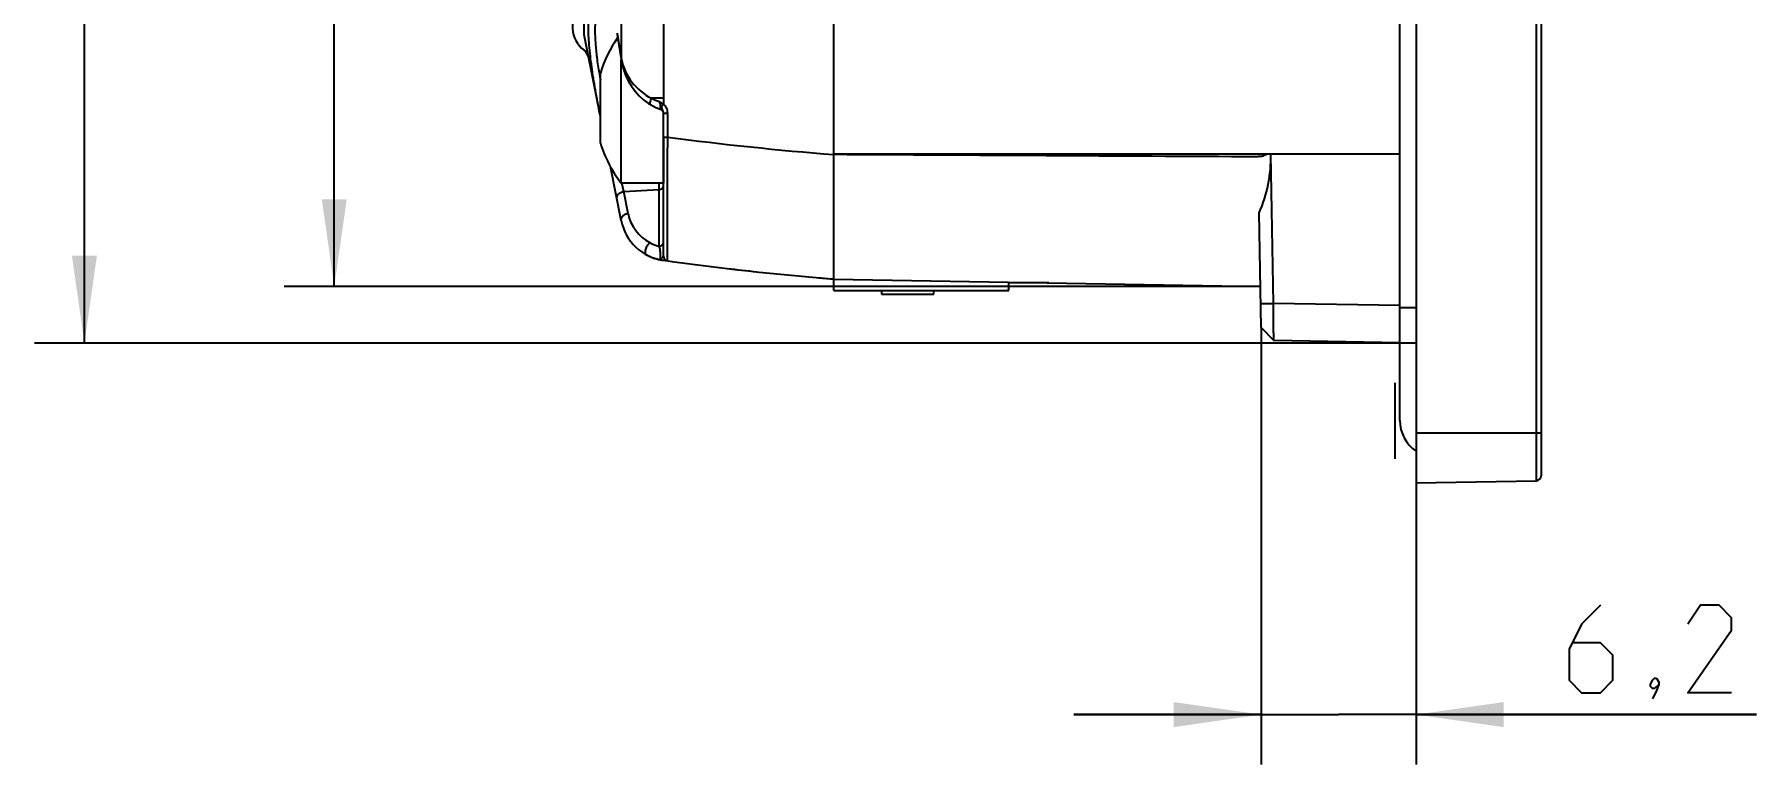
# Model space of a CAD drawing. Header units: millimetres. Extents: x 0 to 594, y 0 to 420.
# Drawn here: x 279.4 to 348.3, y 158 to 187.2 of the extents above; entities that cross this region are included whole.
import ezdxf

# ---------------------------------------------------------------- set-up
doc = ezdxf.new("R2010")
doc.units = ezdxf.units.MM
doc.header["$LTSCALE"] = 32.67
doc.layers.get('0').update_dxf_attribs({"linetype": 'CONTINUOUS'})
for name, color, linetype in [('AUSFORMSCHRAEGEN', 7, 'CONTINUOUS'), ('FASEN', 7, 'CONTINUOUS'), ('KURVEN', 7, 'CONTINUOUS'), ('RUNDUNGEN', 7, 'CONTINUOUS'), ('ZEICHNUNGSBEMASSUNGEN', 7, 'CONTINUOUS')]:
    doc.layers.add(name, color=color, linetype=linetype)
doc.styles.get("Standard").update_dxf_attribs({"font": 'txt', "width": 0.7})
doc.dimstyles.new('DIMSTYLE_2', dxfattribs={"dimtxt": 3.5, "dimasz": 3.5, "dimexe": 2, "dimexo": 0, "dimgap": 0.875, "dimtad": 1, "dimdec": 1, "dimtxsty": 'STANDARD', "dimblk": '_FILLED', "dimblk1": '_FILLED', "dimblk2": '_FILLED', "dimcen": 0.09, "dimadec": 0, "dimazin": 0, "dimtp": 0.3, "dimtm": 0.3, "dimtfac": 1, "dimtdec": 1, "dimtofl": 0, "dimtmove": 0, "dimatfit": 3, "dimldrblk": '_FILLED', "dimfxl": 1, "dimtolj": 1, "dimarcsym": 0})
doc.dimstyles.new('DIMSTYLE_8', dxfattribs={"dimtxt": 3.5, "dimasz": 3.5, "dimexe": 2, "dimexo": 0, "dimgap": 0.875, "dimtad": 1, "dimtxsty": 'STANDARD', "dimblk": '_FILLED', "dimblk1": '_FILLED', "dimblk2": '_FILLED', "dimcen": 0.09, "dimadec": 0, "dimazin": 0, "dimtp": 0.2, "dimtm": 0.2, "dimtfac": 1, "dimtofl": 0, "dimtmove": 0, "dimatfit": 3, "dimldrblk": '_FILLED', "dimfxl": 1, "dimtolj": 1, "dimarcsym": 0})

# ---------------------------------------------------------------- blocks, each defined once
blk = doc.blocks.new('_FILLED')
at = {"color": 0, "linetype": 'BYBLOCK'}
blk.add_solid([(0, 0), (-1, 0.143), (-1, -0.143)], dxfattribs=at)
blk = doc.blocks.new('*D3')
at = {"layer": 'ZEICHNUNGSBEMASSUNGEN', "color": 2, "linetype": 'CONTINUOUS'}
for p, q in [((334.708, 259.684), (279.408, 259.684)), ((281.408, 259.684), (281.408, 217.277)), ((281.408, 174.87), (281.408, 217.277)), ((334.708, 174.87), (279.408, 174.87))]:
    blk.add_line(p, q, dxfattribs=at)
at = {"layer": 'ZEICHNUNGSBEMASSUNGEN', "color": 2, "linetype": 'CONTINUOUS', "xscale": 3.5, "yscale": 3.5, "zscale": 3.5}
for p, rotation in [((281.408, 259.684), 90), ((281.408, 174.87), 270)]:
    blk.add_blockref('_FILLED', p, dxfattribs=dict(at, rotation=rotation))
blk = doc.blocks.new('*D4')
at = {"layer": 'ZEICHNUNGSBEMASSUNGEN', "color": 2, "linetype": 'CONTINUOUS'}
for p, q in [((334.708, 259.684), (289.408, 259.684)), ((291.408, 259.684), (291.408, 218.406)), ((291.408, 177.129), (291.408, 218.406)), ((328.475, 177.129), (289.408, 177.129))]:
    blk.add_line(p, q, dxfattribs=at)
at = {"layer": 'ZEICHNUNGSBEMASSUNGEN', "color": 2, "linetype": 'CONTINUOUS', "xscale": 3.5, "yscale": 3.5, "zscale": 3.5}
for p, rotation in [((291.408, 259.684), 90), ((291.408, 177.129), 270)]:
    blk.add_blockref('_FILLED', p, dxfattribs=dict(at, rotation=rotation))
blk = doc.blocks.new('*D11')
at = {"layer": 'ZEICHNUNGSBEMASSUNGEN', "color": 2, "linetype": 'CONTINUOUS'}
for p, q in [((328.504, 175.497), (328.504, 157.999)), ((334.708, 169.277), (334.708, 157.999)), ((328.504, 159.999), (321.004, 159.999)), ((321.004, 159.999), (331.606, 159.999)), ((348.333, 159.999), (331.606, 159.999)), ((334.708, 159.999), (348.333, 159.999))]:
    blk.add_line(p, q, dxfattribs=at)
at = {"layer": 'ZEICHNUNGSBEMASSUNGEN', "color": 2, "linetype": 'CONTINUOUS', "xscale": 3.5, "yscale": 3.5, "zscale": 3.5}
blk.add_blockref('_FILLED', (328.504, 159.999), dxfattribs=at)
at = {"layer": 'ZEICHNUNGSBEMASSUNGEN', "color": 2, "linetype": 'CONTINUOUS', "xscale": 3.5, "yscale": 3.5, "zscale": 3.5, "rotation": 180}
blk.add_blockref('_FILLED', (334.708, 159.999), dxfattribs=at)

msp = doc.modelspace()

# ---------------------------------------------------------------- linework, layer by layer
at = {"color": 7, "linetype": 'CONTINUOUS'}
for p, q in [((334.0576, 171.777), (334.0576, 262.777)), ((302.8921, 181.277), (302.8921, 186.2059)), ((302.0605, 182.877), (302.0605, 185.677)), ((304.5805, 183.1126), (304.5805, 181.277)), ((304.5805, 181.277), (302.8921, 181.277)), ((311.4076, 176.977), (311.4076, 177.427)), ((318.4076, 176.977), (318.4076, 177.3048)), ((320.0011, 177.277), (318.4076, 177.277)), ((311.4076, 176.977), (318.4076, 176.977)), ((313.3076, 176.977), (313.3076, 176.8274)), ((313.3076, 176.827), (315.4076, 176.827)), ((315.4076, 176.8274), (315.4076, 176.977))]:
    msp.add_line(p, q, dxfattribs=at)
at = {"color": 9, "linetype": 'CONTINUOUS'}
msp.add_line((334.7076, 176.277), (334.0576, 176.277), dxfattribs=at)
at = {"color": 7, "linetype": 'CONTINUOUS'}
for centre, radius, start, end in [((306.7091, 184.277), 4.8548, 144.706878, 163.239502), ((306.7091, 184.277), 4.8548, 196.760498, 218.165813), ((318.3076, 177.077), 0.1, 270, 360), ((335.5576, 171.777), 1.5, 180, 235.402782)]:
    msp.add_arc(centre, radius, start, end, dxfattribs=at)
at = {"layer": 'AUSFORMSCHRAEGEN', "color": 7, "linetype": 'CONTINUOUS'}
for p, q in [((334.7076, 265.277), (334.7076, 169.277)), ((311.4076, 177.427), (311.4076, 211.027)), ((311.4076, 177.427), (328.4753, 177.129))]:
    msp.add_line(p, q, dxfattribs=at)
for centre, radius, start, end in [((302.1356, 187.548), 1.2, 136.247011, 232.369782), ((301.0976, 186.2016), 0.5, 18.192791, 52.369782), ((321.6459, 302.012), 125, 263.331493, 263.880144), ((321.6001, 302.0166), 125, 265.04406, 265.323148)]:
    msp.add_arc(centre, radius, start, end, dxfattribs=at)
at = {"layer": 'FASEN', "color": 7, "linetype": 'CONTINUOUS'}
for p, q in [((328.8919, 182.4256), (311.4076, 182.427)), ((328.9961, 176.4566), (328.8919, 182.4256)), ((328.5038, 175.4967), (328.4237, 180.0814)), ((328.5038, 175.4967), (329.0127, 174.9697))]:
    msp.add_line(p, q, dxfattribs=at)
at = {"layer": 'FASEN', "color": 9, "linetype": 'CONTINUOUS'}
msp.add_line((328.4871, 176.4523), (328.9961, 176.4566), dxfattribs=at)
at = {"layer": 'FASEN', "color": 7, "linetype": 'CONTINUOUS'}
msp.add_ellipse((323.9361, 182.4246), major_axis=(-1.2497, 5.0829), ratio=0.9438574, start_param=-2.264537, end_param=-1.7986281, dxfattribs=at)
msp.add_open_spline([(311.4076, 182.427), (317.0665, 182.3974), (322.7255, 182.3671), (328.3844, 182.3358)], degree=3, dxfattribs=at)
at = {"layer": 'FASEN', "color": 9, "linetype": 'CONTINUOUS'}
msp.add_open_spline([(328.8919, 182.4256), (328.8699, 182.4256), (328.8264, 182.4288), (328.7494, 182.4292), (328.6665, 182.3962), (328.5943, 182.3579), (328.5317, 182.3367), (328.4663, 182.3301), (328.4173, 182.3358), (328.3844, 182.3358)], degree=3, knots=[0, 0, 0, 0, 0.1257469, 0.2498693, 0.4360478, 0.6265021, 0.7194089, 0.8117277, 1, 1, 1, 1], dxfattribs=at)
at = {"layer": 'FASEN', "color": 7, "linetype": 'CONTINUOUS'}
msp.add_open_spline([(329.0127, 174.9697), (329.0121, 174.9697), (329.0126, 174.9734), (329.0114, 174.9775), (329.0114, 174.9871), (329.0107, 174.9993), (329.0103, 175.0153), (329.0095, 175.0434), (329.0085, 175.0871), (329.0074, 175.1491), (329.0063, 175.2238), (329.0051, 175.3103), (329.0035, 175.4469), (329.0016, 175.6403), (328.9996, 175.8941), (328.9976, 176.1697), (328.9965, 176.3597), (328.9961, 176.4566)], degree=3, knots=[0, 0, 0, 0, 0.0012466, 0.0048697, 0.0108752, 0.0192528, 0.0299901, 0.0430632, 0.0760647, 0.117947, 0.1683165, 0.2266805, 0.2925004, 0.4439053, 0.6167465, 0.8045181, 1, 1, 1, 1], dxfattribs=at)
at = {"layer": 'KURVEN', "color": 7, "linetype": 'CONTINUOUS'}
msp.add_line((333.8576, 173.277), (333.8576, 170.2298), dxfattribs=at)
at = {"layer": 'RUNDUNGEN', "color": 9, "linetype": 'CONTINUOUS'}
for p, q in [((339.5111, 265.1931), (339.5111, 169.3608)), ((302.892, 189.5518), (302.8919, 186.2651)), ((304.5796, 188.2364), (304.5796, 184.6722)), ((302.7261, 187.2722), (302.8919, 186.2651)), ((304.5796, 184.6722), (304.1026, 184.6722)), ((304.5805, 184.0767), (304.7534, 184.0767)), ((304.7534, 183.1126), (304.7534, 184.0767)), ((304.5805, 183.1126), (304.7534, 183.1126)), ((302.9905, 180.936), (302.917, 181.2797)), ((304.4037, 181.277), (304.4037, 178.7479)), ((302.9905, 180.936), (304.4037, 181.0118)), ((303.1656, 180.0598), (302.9905, 180.936)), ((304.497, 178.2498), (304.5221, 178.2796)), ((334.0592, 176.3682), (328.9961, 176.4566)), ((334.7076, 171.277), (339.7076, 171.277))]:
    msp.add_line(p, q, dxfattribs=at)
at = {"layer": 'RUNDUNGEN', "color": 7, "linetype": 'CONTINUOUS'}
for p, q in [((339.7076, 264.9931), (339.7076, 169.5608)), ((301.4076, 187.202), (301.4076, 249.512)), ((311.4076, 177.522), (311.4076, 211.027)), ((302.0605, 183.9346), (301.4076, 187.202)), ((302.7243, 187.2235), (302.8901, 186.2163)), ((302.8901, 186.2164), (302.9147, 186.0861)), ((304.0624, 184.414), (304.0625, 184.414)), ((304.5805, 178.3568), (304.5805, 184.0767)), ((334.0576, 182.4252), (328.8919, 182.4256)), ((302.8923, 179.7716), (302.4606, 181.9322)), ((334.0576, 174.8816), (329.0127, 174.9697)), ((334.7076, 169.277), (339.5111, 169.3608))]:
    msp.add_line(p, q, dxfattribs=at)
for points in [[(302.9147, 186.0861), (302.98, 185.837), (303.0666, 185.5979), (303.1736, 185.3703), (303.3002, 185.1554), (303.4455, 184.955), (303.6087, 184.7712), (303.7889, 184.6061)], [(303.7889, 184.6061), (303.9844, 184.4625), (304.0624, 184.414)], [(304.0625, 184.414), (304.1607, 184.3595), (304.2734, 184.3053), (304.386, 184.2596), (304.4499, 184.2373)], [(304.4499, 184.2373), (304.4717, 184.2286), (304.5025, 184.2103), (304.5294, 184.1865), (304.5513, 184.1581)], [(304.5513, 184.1581), (304.5674, 184.1261), (304.5773, 184.0916), (304.5787, 184.0765)]]:
    msp.add_lwpolyline(points, dxfattribs=at)
for centre, radius, start, end in [((301.8489, 186.5243), 0.3, 232.450577, 237.210048), ((304.8535, 180.1636), 2, 191.303575, 262.153267), ((304.8539, 180.1653), 2.0016, 242.398332, 255.329288), ((304.8556, 180.171), 2.0076, 255.323944, 257.790064), ((304.8678, 180.2541), 2.0915, 261.590734, 262.140827), ((304.7805, 178.3568), 0.2, 180.000102, 262.233317), ((321.6459, 302.012), 125, 262.153887, 265.301828), ((339.5076, 169.5608), 0.2, 271, 360)]:
    msp.add_arc(centre, radius, start, end, dxfattribs=at)
at = {"layer": 'RUNDUNGEN', "color": 9, "linetype": 'CONTINUOUS'}
for centre, radius, start, end in [((305.0299, 186.6794), 2.1777, 190.969316, 194.918872), ((322.2346, 188.8641), 20.4683, 188.9769, 189.321611), ((323.7659, 189.1156), 22.0201, 189.321956, 189.686917), ((305.0746, 186.6019), 2.1607, 243.264948, 252.661271), ((305.4713, 184.7031), 1.0426, 200.743179, 201.469599), ((347.0254, 184.6723), 42.4458, 180.000136, 180.320025), ((321.6307, 312.0234), 130.0109, 262.541135, 265.490031), ((304.8325, 180.3928), 1.6999, 191.297607, 242.387921), ((304.8334, 180.3955), 1.7027, 242.404157, 255.385302), ((305.4473, 177.4865), 1.2186, 137.760694, 139.392817)]:
    msp.add_arc(centre, radius, start, end, dxfattribs=at)
at = {"layer": 'RUNDUNGEN', "color": 7, "linetype": 'CONTINUOUS'}
for points, knots in [([(302.0399, 184.0377), (301.9761, 184.3569), (301.8559, 184.9864), (301.7079, 185.9071), (301.6085, 186.7636), (301.5735, 187.4207), (301.5825, 187.8843), (301.6052, 188.1762), (301.6434, 188.4263), (301.6959, 188.6324), (301.7611, 188.7933), (301.8379, 188.9091), (301.9292, 188.9794), (301.9991, 188.9887), (302.0303, 188.9846)], [0, 0, 0, 0, 0.1892974, 0.3725953, 0.5421339, 0.6904899, 0.7547572, 0.8115959, 0.8606322, 0.9017113, 0.9349935, 0.9611358, 0.9817375, 1, 1, 1, 1]), ([(304.431, 178.2088), (304.4421, 178.2065), (304.4855, 178.1974), (304.5293, 178.1898), (304.562, 178.185)], [0, 0, 0, 0, 0.2560203, 1, 1, 1, 1])]:
    msp.add_open_spline(points, degree=3, knots=knots, dxfattribs=at)
at = {"layer": 'RUNDUNGEN', "color": 9, "linetype": 'CONTINUOUS'}
for points, knots in [([(302.017, 185.6703), (301.9842, 185.8777), (301.9274, 186.2779), (301.8707, 186.8528), (301.8489, 187.3686), (301.8633, 187.8116), (301.9125, 188.1705), (301.9837, 188.4119), (302.06, 188.5521), (302.119, 188.6242), (302.1845, 188.6714), (302.2331, 188.6852), (302.2564, 188.6872)], [0, 0, 0, 0, 0.1990555, 0.383083, 0.5473837, 0.6880866, 0.802623, 0.8902546, 0.9245706, 0.9533522, 0.9778395, 1, 1, 1, 1]), ([(302.9256, 186.1188), (303.0021, 185.8313), (303.2927, 185.246), (303.8006, 184.824), (304.1026, 184.6722)], [0, 0, 0, 0, 0.46817, 1, 1, 1, 1]), ([(302.0399, 184.0377), (302.0395, 184.0397), (302.0498, 184.0434), (302.055, 184.0459), (302.0603, 184.0476)], [0, 0, 0, 0, 0.2739658, 1, 1, 1, 1]), ([(304.1026, 184.6722), (304.088, 184.6434), (304.0637, 184.5891), (304.0427, 184.5126), (304.0367, 184.4536), (304.0516, 184.4205), (304.0624, 184.414)], [0, 0, 0, 0, 0.3527475, 0.6484102, 0.8624546, 1, 1, 1, 1]), ([(304.4963, 184.3339), (304.4902, 184.3501), (304.466, 184.4178), (304.4462, 184.4871), (304.4306, 184.5394)], [0, 0, 0, 0, 0.240575, 1, 1, 1, 1]), ([(304.4306, 184.5394), (304.4363, 184.5015), (304.4453, 184.4306), (304.4523, 184.3457), (304.4557, 184.291), (304.455, 184.2613), (304.4558, 184.2473), (304.4518, 184.2367), (304.4499, 184.2373)], [0, 0, 0, 0, 0.3768693, 0.7052573, 0.832312, 0.9255568, 0.9808933, 1, 1, 1, 1]), ([(304.4963, 184.3339), (304.5017, 184.3413), (304.5283, 184.3762), (304.557, 184.4095), (304.5803, 184.4352)], [0, 0, 0, 0, 0.2097357, 1, 1, 1, 1]), ([(304.5805, 184.0767), (304.5805, 184.0918), (304.575, 184.1511), (304.5513, 184.2064), (304.5333, 184.2465)], [0, 0, 0, 0, 0.2563047, 1, 1, 1, 1]), ([(304.7534, 184.0767), (304.7534, 184.1446), (304.7196, 184.2825), (304.6303, 184.3893), (304.5803, 184.4352)], [0, 0, 0, 0, 0.5000513, 1, 1, 1, 1]), ([(304.7535, 178.1586), (304.7529, 178.1587), (304.7528, 178.1616), (304.752, 178.1653), (304.7517, 178.1732), (304.7507, 178.1887), (304.7499, 178.216), (304.7489, 178.2571), (304.748, 178.31), (304.7472, 178.3743), (304.7464, 178.4501), (304.7455, 178.5734), (304.7445, 178.7546), (304.7437, 179.0032), (304.7432, 179.2916), (304.7431, 179.6172), (304.7433, 179.9766), (304.744, 180.5131), (304.7457, 181.2396), (304.7489, 182.1579), (304.7518, 182.7903), (304.7534, 183.1126)], [0, 0, 0, 0, 0.0003366, 0.001251, 0.0027553, 0.0048513, 0.0108182, 0.0191459, 0.0298204, 0.0428222, 0.0581253, 0.0756975, 0.1174915, 0.1678283, 0.226238, 0.2921611, 0.3649542, 0.443897, 0.6170548, 0.8048401, 1, 1, 1, 1]), ([(302.7172, 180.6481), (302.711, 180.6793), (302.7169, 180.7495), (302.7766, 180.8404), (302.8722, 180.9075), (302.95, 180.9306), (302.9905, 180.9361)], [0, 0, 0, 0, 0.2176333, 0.4562798, 0.7207572, 1, 1, 1, 1]), ([(304.4037, 181.0118), (304.4483, 181.0142), (304.5152, 181.0358), (304.5704, 181.1), (304.5805, 181.1387), (304.5805, 181.157)], [0, 0, 0, 0, 0.539035, 0.778647, 1, 1, 1, 1]), ([(302.8923, 179.7717), (302.8861, 179.803), (302.892, 179.8732), (302.9517, 179.9641), (303.0473, 180.0311), (303.1251, 180.0543), (303.1656, 180.0598)], [0, 0, 0, 0, 0.2176332, 0.4562796, 0.7207571, 1, 1, 1, 1]), ([(303.9265, 178.3915), (303.9125, 178.3988), (303.8867, 178.4234), (303.8668, 178.4769), (303.8627, 178.5427), (303.8785, 178.6446), (303.9323, 178.7689), (304.0029, 178.8543), (304.0446, 178.8865)], [0, 0, 0, 0, 0.0832275, 0.1797529, 0.2950528, 0.4279779, 0.7215594, 1, 1, 1, 1]), ([(304.4037, 178.7479), (304.4483, 178.7503), (304.5152, 178.7719), (304.5703, 178.8362), (304.5805, 178.8748), (304.5805, 178.8931)], [0, 0, 0, 0, 0.5391086, 0.7788529, 1, 1, 1, 1]), ([(304.4037, 178.7479), (304.4206, 178.7), (304.4432, 178.5877), (304.4547, 178.4456), (304.4561, 178.3419), (304.4542, 178.2909), (304.452, 178.2612), (304.4481, 178.2374), (304.4448, 178.2204), (304.436, 178.2078), (304.4307, 178.2089)], [0, 0, 0, 0, 0.2769604, 0.6195562, 0.7764306, 0.8423054, 0.8971721, 0.9399424, 0.9703457, 1, 1, 1, 1]), ([(304.4306, 178.2089), (304.4414, 178.2067), (304.4701, 178.2157), (304.4867, 178.2376), (304.497, 178.2498)], [0, 0, 0, 0, 0.4071121, 1, 1, 1, 1]), ([(304.5202, 178.2162), (304.5245, 178.2115), (304.5417, 178.1952), (304.5646, 178.1845), (304.5818, 178.1822)], [0, 0, 0, 0, 0.2661495, 1, 1, 1, 1]), ([(304.5451, 178.3057), (304.5536, 178.315), (304.5674, 178.3296), (304.5805, 178.3485), (304.5805, 178.3568)], [0, 0, 0, 0, 0.6032167, 1, 1, 1, 1])]:
    msp.add_open_spline(points, degree=3, knots=knots, dxfattribs=at)
for points in [[(302.8919, 186.2651), (302.8883, 186.2492), (302.8875, 186.2324), (302.8902, 186.2164)], [(304.5803, 184.4352), (304.5334, 184.4739), (304.4821, 184.507), (304.4307, 184.5394)], [(304.5333, 184.2465), (304.5221, 184.2713), (304.511, 184.2962), (304.501, 184.3215)], [(304.497, 178.2498), (304.5033, 178.2377), (304.511, 178.2262), (304.5202, 178.2162)]]:
    msp.add_open_spline(points, degree=3, dxfattribs=at)
at = {"layer": 'ZEICHNUNGSBEMASSUNGEN', "color": 2, "linetype": 'CONTINUOUS'}
for points in [[(342.0827, 164.3739), (341.3327, 163.6239), (340.8327, 162.6239), (340.8327, 161.3739), (341.3327, 160.8739), (342.0827, 160.8739), (342.5826, 161.3739), (342.5826, 162.3739), (342.0827, 162.8739), (340.9993, 162.8739)], [(347.3327, 160.8739), (345.5827, 160.8739), (347.3327, 163.3739), (347.3327, 163.8739), (346.8327, 164.3739), (346.0827, 164.3739), (345.5827, 163.6239)], [(344.3327, 161.4572), (344.416, 161.2906), (344.416, 161.2072), (344.2493, 161.0406), (344.166, 161.0406), (344.0827, 161.1239), (344.0827, 161.2072), (344.166, 161.3739), (344.2493, 161.4572), (344.3327, 161.4572)], [(344.416, 161.2072), (344.3327, 160.9572), (344.166, 160.6239)]]:
    msp.add_lwpolyline(points, dxfattribs=at)

# ---------------------------------------------------------------- dimensions: what is measured, and where the dimension line sits
for base, p2, picture, middle in [((281.4076, 174.8703), (334.7076, 174.8703), '*D3', (281.4076, 212.152)), ((291.4076, 177.129), (328.4753, 177.129), '*D4', (291.4076, 213.2813))]:
    dim = msp.add_linear_dim(base=base, p1=(334.7076, 259.6837), p2=p2, angle=270, dimstyle='DIMSTYLE_2', dxfattribs=at)
    dim.commit()
    dim.dimension.update_dxf_attribs({"geometry": picture, "text_midpoint": middle, "dimtype": 160})
dim = msp.add_linear_dim(base=(334.7076, 159.9989), p1=(328.5038, 175.4967), p2=(334.7076, 169.277), dimstyle='DIMSTYLE_8', dxfattribs=at)
dim.commit()
dim.dimension.update_dxf_attribs({"geometry": '*D11', "text_midpoint": (340.8327, 159.9989), "dimtype": 160})

doc.saveas('drawing.dxf')
